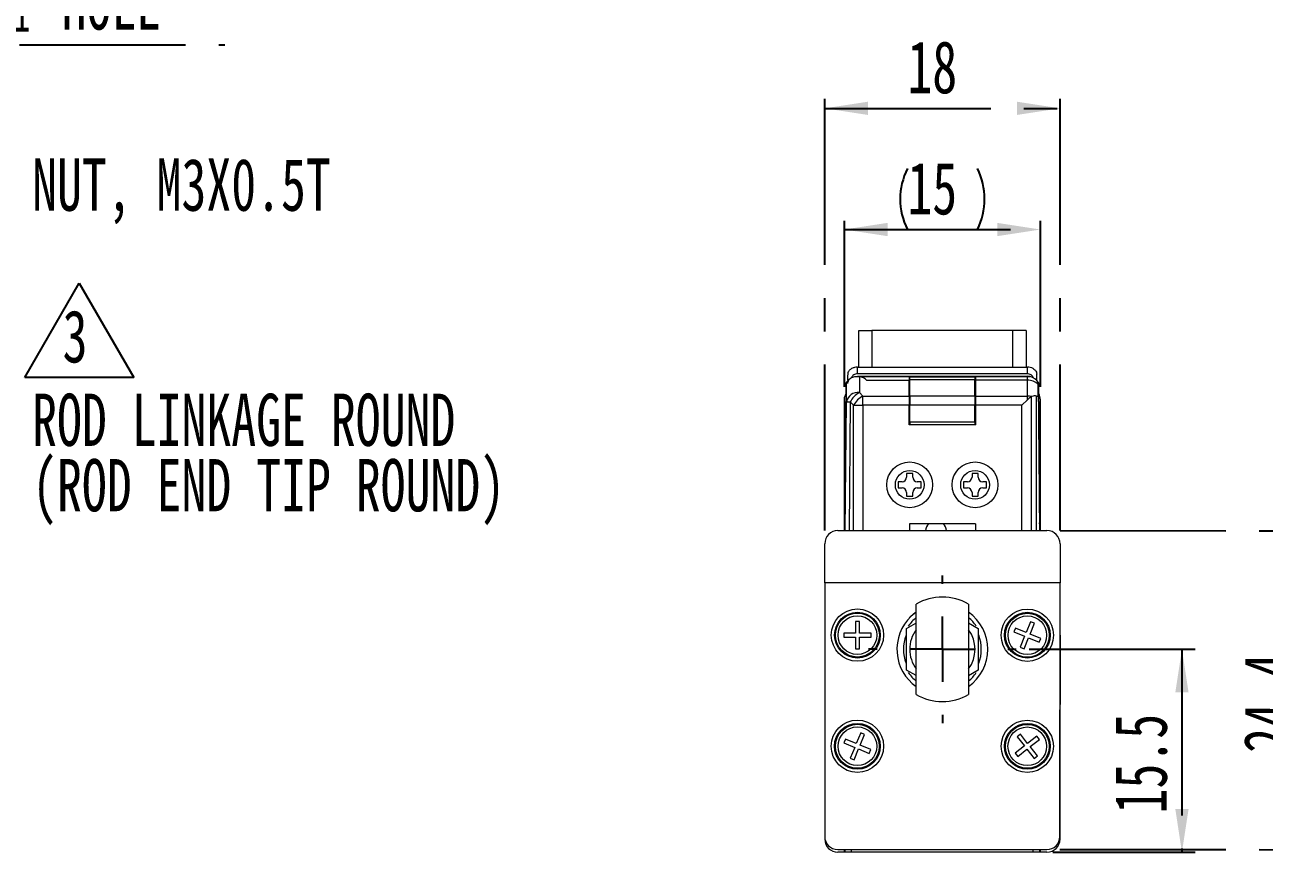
# Model space of a CAD drawing. Header units: millimetres. Extents: x 5 to 415, y 5 to 292.
# Drawn here: x 252.8 to 347.6, y 168.6 to 231.9 of the extents above; entities that cross this region are included whole.
import ezdxf

# ---------------------------------------------------------------- set-up
doc = ezdxf.new("R2010")
doc.units = ezdxf.units.MM
doc.linetypes.add('CENTERX2', pattern=[20.32, 12.7, -2.54, 2.54, -2.54])
doc.layers.add('CENTER_LINE', color=7, linetype='CENTERX2')
doc.styles.add('SLDTEXTSTYLE0', font='TXT', dxfattribs={"width": 0.7})
doc.dimstyles.new('SLDDIMSTYLE0', dxfattribs={"dimtxt": 4, "dimasz": 3.302, "dimexe": 0, "dimexo": 0.0625, "dimgap": 1, "dimtad": 1, "dimrnd": 1e-09, "dimzin": 12, "dimdsep": 46, "dimtxsty": 'SLDTEXTSTYLE0', "dimsah": 1, "dimcen": 0.09, "dimadec": 0, "dimazin": 3, "dimtfac": 1, "dimtofl": 0, "dimtmove": 0, "dimatfit": 3, "dimfxl": 1, "dimfrac": 2, "dimtolj": 1, "dimtzin": 12, "dimarcsym": 0})
doc.dimstyles.new('SLDDIMSTYLE2', dxfattribs={"dimtxt": 4, "dimasz": 3.302, "dimexe": 0, "dimexo": 0.0625, "dimgap": 1, "dimtad": 0, "dimtih": 1, "dimtoh": 1, "dimrnd": 1e-09, "dimzin": 12, "dimdsep": 46, "dimtxsty": 'SLDTEXTSTYLE0', "dimsah": 1, "dimcen": 0, "dimadec": 0, "dimazin": 3, "dimtol": 1, "dimtp": 0.1, "dimtm": 0.1, "dimtfac": 1, "dimtmove": 0, "dimatfit": 3, "dimfxl": 1, "dimfrac": 2, "dimtolj": 1, "dimarcsym": 0})
doc.dimstyles.new('SLDDIMSTYLE4', dxfattribs={"dimtxt": 4, "dimasz": 3.302, "dimexe": 0, "dimexo": 0.0625, "dimgap": 1, "dimtad": 1, "dimdec": 1, "dimrnd": 1e-09, "dimzin": 12, "dimdsep": 46, "dimtxsty": 'SLDTEXTSTYLE0', "dimsah": 1, "dimcen": 0.09, "dimadec": 0, "dimazin": 3, "dimtfac": 1, "dimtdec": 1, "dimtofl": 0, "dimtmove": 0, "dimatfit": 3, "dimfxl": 1, "dimfrac": 2, "dimtolj": 1, "dimtzin": 12, "dimarcsym": 0})

# ---------------------------------------------------------------- blocks, each defined once
blk = doc.blocks.new('SW_NOTE_0_1')
at = {"layer": 'CENTER_LINE', "color": 0}
for p, q in [((-2.892, -0.007), (1.275, 7.209)), ((1.275, 7.209), (5.441, -0.007)), ((5.441, -0.007), (-2.892, -0.007))]:
    blk.add_line(p, q, dxfattribs=at)
at = {"layer": 'CENTER_LINE', "color": 0, "insert": (0, 5.156), "char_height": 4, "attachment_point": 1, "style": 'SLDTEXTSTYLE0'}
blk.add_mtext('3', dxfattribs=at)
blk = doc.blocks.new('_D_18')
at = {"layer": 'CENTER_LINE'}
for p, q in [((218.47, 185.597), (232.05, 230.361)), ((232.05, 230.361), (268.072, 230.361)), ((217.57, 182.63), (218.47, 185.597)), ((217.57, 182.63), (215.726, 176.554))]:
    blk.add_line(p, q, dxfattribs=at)
for points in [[(218.47, 185.597), (219.915, 188.609), (218.942, 188.904)], [(217.57, 182.63), (216.125, 179.618), (217.097, 179.323)]]:
    blk.add_solid(points, dxfattribs=at)
at = {"layer": 'CENTER_LINE', "attachment_point": 1, "style": 'SLDTEXTSTYLE0'}
for s, insert, char_height in [('%%c', (233.638, 235.517), 4), ('3.1', (238.066, 235.517), 4), ('HOLE', (255.583, 235.517), 4), ('±0.1', (246.527, 234.168), 2.8)]:
    blk.add_mtext(s, dxfattribs=dict(at, insert=insert, char_height=char_height))
blk = doc.blocks.new('_D_19')
at = {"layer": 'CENTER_LINE'}
for p, q in [((315.478, 204.196), (315.478, 217.227)), ((330.478, 204.196), (330.478, 217.227)), ((315.478, 216.227), (330.478, 216.227))]:
    blk.add_line(p, q, dxfattribs=at)
for centre, start, end in [((324.961, 218.557), 153.43495, 206.56505), ((320.994, 218.557), 333.43495, 26.56505)]:
    blk.add_arc(centre, 5.211, start, end, dxfattribs=at)
for points in [[(315.478, 216.227), (318.78, 215.719), (318.78, 216.735)], [(330.478, 216.227), (327.176, 216.735), (327.176, 215.719)]]:
    blk.add_solid(points, dxfattribs=at)
at = {"layer": 'CENTER_LINE', "insert": (320.3, 221.383), "char_height": 4, "attachment_point": 1, "style": 'SLDTEXTSTYLE0'}
blk.add_mtext('15', dxfattribs=at)
blk = doc.blocks.new('_D_20')
at = {"layer": 'CENTER_LINE'}
for p, q in [((331.978, 193.193), (352.198, 193.186)), ((351.198, 193.187), (351.189, 168.786)), ((331.972, 168.793), (352.189, 168.786))]:
    blk.add_line(p, q, dxfattribs=at)
for points in [[(351.198, 193.187), (350.689, 189.885), (351.705, 189.884)], [(351.189, 168.786), (351.699, 172.088), (350.683, 172.088)]]:
    blk.add_solid(points, dxfattribs=at)
at = {"layer": 'CENTER_LINE', "insert": (346.036, 176.194), "char_height": 4, "attachment_point": 1, "rotation": 89.98051, "style": 'SLDTEXTSTYLE0'}
blk.add_mtext('24.4', dxfattribs=at)
blk = doc.blocks.new('_D_21')
at = {"layer": 'CENTER_LINE'}
for p, q in [((313.978, 193.194), (313.978, 226.497)), ((331.978, 193.194), (331.978, 226.497)), ((313.978, 225.497), (331.978, 225.497))]:
    blk.add_line(p, q, dxfattribs=at)
for points in [[(313.978, 225.497), (317.28, 224.989), (317.28, 226.005)], [(331.978, 225.497), (328.676, 226.005), (328.676, 224.989)]]:
    blk.add_solid(points, dxfattribs=at)
at = {"layer": 'CENTER_LINE', "insert": (320.3, 230.653), "char_height": 4, "attachment_point": 1, "style": 'SLDTEXTSTYLE0'}
blk.add_mtext('18', dxfattribs=at)
blk = doc.blocks.new('_D_22')
at = {"layer": 'CENTER_LINE'}
for p, q in [((329.618, 184.114), (342.308, 184.114)), ((341.308, 184.114), (341.308, 168.594)), ((331.428, 168.594), (342.308, 168.594))]:
    blk.add_line(p, q, dxfattribs=at)
for points in [[(341.308, 184.114), (340.8, 180.812), (341.816, 180.812)], [(341.308, 168.594), (341.816, 171.896), (340.8, 171.896)]]:
    blk.add_solid(points, dxfattribs=at)
at = {"layer": 'CENTER_LINE', "insert": (336.151, 171.559), "char_height": 4, "attachment_point": 1, "rotation": 90, "style": 'SLDTEXTSTYLE0'}
blk.add_mtext('15.5', dxfattribs=at)
blk = doc.blocks.new('SW_CENTERMARKSYMBOL_5')
at = {"layer": 'CENTER_LINE', "color": 0}
for p, q in [((0, 5), (0, 5.641)), ((0, 0), (0, 2.5)), ((-5, 0), (-5.641, 0)), ((0, 0), (-2.5, 0)), ((0, 0), (0, -2.5)), ((0, 0), (2.5, 0)), ((5, 0), (5.641, 0)), ((0, -5), (0, -5.641))]:
    blk.add_line(p, q, dxfattribs=at)
blk = doc.blocks.new('SW_NOTE_0_11')
at = {"layer": 'CENTER_LINE', "color": 0, "insert": (0.563, 2.384), "char_height": 4, "attachment_point": 1, "style": 'SLDTEXTSTYLE0'}
blk.add_mtext('NUT, M3X0.5T', dxfattribs=at)
blk = doc.blocks.new('SW_NOTE_0_12')
at = {"layer": 'CENTER_LINE', "color": 0, "char_height": 4, "attachment_point": 1, "style": 'SLDTEXTSTYLE0'}
for s, insert in [('ROD LINKAGE ROUND', (0.563, 2.343)), ('(ROD END TIP ROUND)', (0.563, -2.657))]:
    blk.add_mtext(s, dxfattribs=dict(at, insert=insert))

msp = doc.modelspace()

# ---------------------------------------------------------------- linework, layer by layer
at = {"color": 7, "linetype": 'Continuous', "lineweight": 18}
for p, q in [((316.578, 205.696), (316.578, 208.496)), ((328.378, 208.496), (317.578, 208.496)), ((329.378, 208.496), (329.378, 205.696)), ((316.478, 205.196), (316.478, 205.696)), ((316.478, 205.696), (329.478, 205.696)), ((329.478, 205.196), (316.478, 205.196)), ((316.478, 204.996), (329.478, 204.996)), ((316.478, 204.996), (320.428, 204.996)), ((316.631, 204.984), (316.631, 203.749)), ((316.698, 204.971), (320.428, 204.971)), ((320.428, 204.971), (320.428, 204.996)), ((320.428, 204.971), (320.428, 204.678)), ((320.5, 204.996), (320.478, 204.952)), ((320.478, 204.396), (320.478, 204.952)), ((320.478, 204.952), (320.482, 204.944)), ((325.474, 204.944), (320.482, 204.944)), ((320.5, 204.996), (325.456, 204.996)), ((325.456, 204.996), (325.478, 204.952)), ((325.478, 204.952), (325.474, 204.944)), ((325.478, 204.952), (325.478, 204.396)), ((325.528, 204.996), (329.478, 204.996)), ((325.528, 204.97), (325.528, 204.996)), ((329.478, 204.97), (325.528, 204.97)), ((325.528, 204.703), (325.528, 204.97)), ((329.478, 205.196), (329.478, 205.696)), ((329.478, 204.703), (329.478, 204.97)), ((315.513, 193.194), (315.611, 204.495)), ((315.631, 203.051), (315.631, 204.528)), ((320.428, 204.678), (317.209, 204.678)), ((320.428, 203.489), (320.428, 204.678)), ((320.478, 204.44), (320.428, 204.44)), ((320.478, 204.396), (320.428, 204.396)), ((320.478, 202.588), (320.478, 204.396)), ((320.497, 203.489), (320.486, 204.739)), ((325.47, 204.739), (320.486, 204.739)), ((325.459, 203.489), (325.47, 204.739)), ((325.478, 204.44), (325.528, 204.44)), ((325.478, 202.588), (325.478, 204.396)), ((325.478, 204.396), (325.528, 204.396)), ((329.478, 204.703), (325.528, 204.703)), ((325.528, 203.489), (325.528, 204.703)), ((329.478, 203.489), (329.478, 204.703)), ((330.207, 204.68), (330.207, 204.696)), ((330.318, 203.421), (330.318, 204.38)), ((330.344, 204.495), (330.443, 193.194)), ((315.478, 193.194), (315.478, 203.196)), ((316.185, 202.782), (315.924, 203.042)), ((316.631, 203.749), (316.892, 203.489)), ((316.892, 202.782), (316.892, 203.489)), ((316.892, 203.489), (320.428, 203.489)), ((320.428, 203.489), (320.428, 202.782)), ((325.459, 203.489), (320.497, 203.489)), ((325.528, 203.489), (329.478, 203.489)), ((325.528, 202.782), (325.528, 203.489)), ((329.064, 202.782), (329.478, 203.196)), ((329.478, 203.196), (329.478, 203.489)), ((330.478, 193.194), (330.478, 203.196)), ((316.185, 202.782), (316.892, 202.782)), ((320.428, 202.782), (316.892, 202.782)), ((320.428, 201.296), (320.428, 202.782)), ((320.478, 202.588), (320.428, 202.588)), ((320.483, 201.996), (320.478, 202.588)), ((325.456, 202.782), (320.499, 202.782)), ((320.499, 201.496), (320.499, 202.782)), ((325.456, 201.496), (325.456, 202.782)), ((325.473, 201.996), (325.478, 202.588)), ((325.478, 202.588), (325.528, 202.588)), ((329.064, 202.782), (325.528, 202.782)), ((325.528, 201.296), (325.528, 202.782)), ((320.486, 201.996), (320.428, 201.996)), ((320.486, 201.496), (320.428, 201.496)), ((325.528, 201.296), (320.428, 201.296)), ((320.481, 201.496), (320.481, 201.296)), ((320.486, 201.496), (320.486, 201.996)), ((320.49, 201.496), (320.49, 201.296)), ((320.499, 201.496), (320.49, 201.496)), ((325.456, 201.496), (320.499, 201.496)), ((325.456, 201.496), (325.466, 201.496)), ((325.466, 201.496), (325.466, 201.296)), ((325.469, 201.496), (325.469, 201.996)), ((325.469, 201.996), (325.528, 201.996)), ((325.469, 201.496), (325.528, 201.496)), ((325.474, 201.496), (325.474, 201.296)), ((320.711, 197.571), (320.244, 197.571)), ((320.244, 197.571), (320.244, 197.279)), ((320.711, 197.279), (320.711, 197.571)), ((325.711, 197.571), (325.244, 197.571)), ((325.244, 197.571), (325.244, 197.279)), ((325.711, 197.279), (325.711, 197.571)), ((319.894, 196.929), (319.603, 196.929)), ((319.603, 196.929), (319.603, 196.462)), ((319.603, 196.462), (319.894, 196.462)), ((321.353, 196.929), (321.061, 196.929)), ((321.061, 196.462), (321.353, 196.462)), ((321.353, 196.462), (321.353, 196.929)), ((324.603, 196.929), (324.603, 196.462)), ((324.894, 196.929), (324.603, 196.929)), ((324.603, 196.462), (324.894, 196.462)), ((326.353, 196.929), (326.061, 196.929)), ((326.061, 196.462), (326.353, 196.462)), ((326.353, 196.462), (326.353, 196.929)), ((320.244, 196.112), (320.244, 195.821)), ((320.244, 195.821), (320.711, 195.821)), ((320.711, 195.821), (320.711, 196.112)), ((325.244, 196.112), (325.244, 195.821)), ((325.244, 195.821), (325.711, 195.821)), ((325.711, 195.821), (325.711, 196.112)), ((325.503, 193.721), (320.453, 193.721)), ((320.453, 193.721), (320.453, 193.194)), ((325.503, 193.721), (325.503, 193.194)), ((314.978, 193.194), (330.978, 193.194)), ((313.978, 189.194), (313.978, 192.194)), ((331.978, 192.194), (331.978, 189.194)), ((313.979, 189.199), (313.972, 169.799)), ((313.979, 189.194), (313.978, 189.194)), ((313.978, 189.194), (313.978, 185.196)), ((331.979, 189.193), (313.979, 189.199)), ((331.978, 189.194), (329.478, 189.194)), ((331.972, 169.793), (331.979, 189.193)), ((331.978, 189.194), (331.978, 189.193)), ((320.978, 186.961), (320.563, 186.619)), ((320.978, 180.649), (320.978, 187.578)), ((324.978, 187.578), (324.978, 184.114)), ((316.32, 186.248), (316.32, 185.355)), ((316.635, 186.248), (316.32, 186.248)), ((316.635, 185.355), (316.635, 186.248)), ((320.228, 185.701), (320.955, 186.121)), ((324.976, 186.135), (325.728, 185.701)), ((329.725, 186.226), (329.391, 185.399)), ((329.683, 185.28), (330.017, 186.108)), ((330.017, 186.108), (329.725, 186.226)), ((315.428, 185.355), (315.428, 185.04)), ((316.32, 185.355), (315.428, 185.355)), ((315.428, 185.04), (316.32, 185.04)), ((316.32, 185.04), (316.32, 184.148)), ((317.528, 185.355), (316.635, 185.355)), ((316.635, 185.04), (317.528, 185.04)), ((316.635, 184.148), (316.635, 185.04)), ((317.528, 185.04), (317.528, 185.355)), ((328.563, 185.733), (328.445, 185.441)), ((328.445, 185.441), (329.273, 185.107)), ((329.391, 185.399), (328.563, 185.733)), ((329.273, 185.107), (328.938, 184.279)), ((329.23, 184.161), (329.565, 184.988)), ((329.565, 184.988), (330.392, 184.654)), ((330.51, 184.946), (329.683, 185.28)), ((330.392, 184.654), (330.51, 184.946)), ((331.978, 185.193), (331.978, 179.894)), ((316.32, 184.148), (316.635, 184.148)), ((324.978, 184.114), (324.978, 180.649)), ((328.938, 184.279), (329.23, 184.161)), ((319.661, 182.994), (319.683, 182.994)), ((320.96, 182.103), (320.228, 182.526)), ((325.728, 182.526), (324.978, 182.093)), ((326.273, 182.994), (326.293, 182.994)), ((331.976, 179.894), (331.978, 179.894)), ((331.978, 169.594), (331.978, 179.894)), ((316.73, 177.729), (316.389, 176.904)), ((316.681, 176.783), (317.021, 177.608)), ((317.021, 177.608), (316.73, 177.729)), ((328.949, 177.616), (328.702, 177.421)), ((328.702, 177.421), (329.254, 176.72)), ((329.501, 176.915), (328.949, 177.616)), ((330.202, 177.467), (329.501, 176.915)), ((330.397, 177.219), (330.202, 177.467)), ((315.565, 177.244), (315.444, 176.953)), ((315.444, 176.953), (316.269, 176.613)), ((316.389, 176.904), (315.565, 177.244)), ((316.269, 176.613), (315.928, 175.788)), ((316.219, 175.667), (316.56, 176.492)), ((316.56, 176.492), (317.385, 176.151)), ((317.505, 176.443), (316.681, 176.783)), ((317.385, 176.151), (317.505, 176.443)), ((329.254, 176.72), (328.552, 176.168)), ((328.747, 175.92), (329.448, 176.472)), ((329.448, 176.472), (330.001, 175.771)), ((329.696, 176.667), (330.397, 177.219)), ((330.248, 175.966), (329.696, 176.667)), ((315.928, 175.788), (316.219, 175.667)), ((328.552, 176.168), (328.747, 175.92)), ((330.001, 175.771), (330.248, 175.966)), ((313.978, 169.696), (313.978, 169.594)), ((314.972, 168.798), (330.972, 168.793)), ((315.478, 168.594), (314.978, 168.594)), ((315.478, 168.594), (315.478, 168.798)), ((315.528, 168.594), (315.478, 168.594)), ((315.528, 168.594), (315.528, 168.798)), ((316.028, 168.594), (315.528, 168.594)), ((329.928, 168.594), (316.028, 168.594)), ((330.428, 168.594), (329.928, 168.594)), ((330.428, 168.594), (330.428, 168.793)), ((330.478, 168.594), (330.428, 168.594)), ((330.478, 168.594), (330.478, 168.793)), ((330.978, 168.594), (330.478, 168.594))]:
    msp.add_line(p, q, dxfattribs=at)
at = {"color": 8, "linetype": 'Continuous', "lineweight": 18}
for p, q in [((317.578, 208.496), (317.578, 205.696)), ((328.378, 205.696), (328.378, 208.496)), ((330.192, 204.696), (330.207, 204.696)), ((315.545, 193.194), (315.631, 203.051)), ((315.924, 203.042), (315.837, 193.194)), ((329.771, 203.425), (329.771, 193.194)), ((330.185, 193.194), (330.185, 203.489)), ((316.185, 193.194), (316.185, 202.782)), ((316.892, 202.782), (316.892, 193.194)), ((329.064, 193.194), (329.064, 202.782)), ((316.028, 168.594), (316.028, 168.798)), ((329.928, 168.594), (329.928, 168.793))]:
    msp.add_line(p, q, dxfattribs=at)
at = {"color": 7, "linetype": 'Continuous', "lineweight": 18, "flags": 128}
msp.add_lwpolyline([(320.465, 186.55), (320.768, 186.828), (320.978, 186.986)], dxfattribs=at)
at = {"color": 7, "linetype": 'Continuous', "lineweight": 18}
for centre, radius in [((320.478, 196.696), 1.75), ((325.478, 196.696), 1.75), ((320.478, 196.696), 1.1), ((325.478, 196.696), 1.1), ((316.478, 185.198), 2), ((316.478, 185.198), 1.75), ((316.478, 185.198), 1.678), ((329.478, 185.194), 2), ((329.478, 185.194), 1.75), ((329.478, 185.194), 1.678), ((316.478, 185.198), 1.479), ((329.478, 185.194), 1.479), ((316.475, 176.698), 2), ((316.475, 176.698), 1.75), ((316.475, 176.698), 1.678), ((329.475, 176.694), 2), ((329.475, 176.694), 1.75), ((329.475, 176.694), 1.678), ((316.475, 176.698), 1.479), ((329.475, 176.694), 1.479)]:
    msp.add_circle(centre, radius, dxfattribs=at)
for centre, radius, start, end in [((316.478, 203.996), 1, 43.04269, 81.16753), ((329.478, 204.696), 1, 63.69863, 90), ((329.478, 203.996), 1, 82.48354, 90), ((329.478, 203.996), 1, 77.34027, 90), ((329.478, 203.996), 1, 32.66721, 77.34027), ((316.478, 203.996), 1, 147.81989, 150.05281), ((329.519, 203.558), 1.146, 45.82364, 92.07245), ((329.478, 203.996), 1, 29.94719, 32.66721), ((316.508, 202.86), 0.897, 82.12722, 167.73628), ((315.931, 208.176), 5.133, 266.658, 269.92808), ((317.384, 202.29), 1.642, 117.27378, 152.72622), ((317.644, 202.029), 1.642, 117.27378, 152.72622), ((329.48, 202.11), 1.378, 76.08614, 90.07918), ((330.004, 203.063), 0.43, 116.60592, 122.80643), ((329.478, 203.196), 1, 0, 29.12304), ((319.894, 197.279), 0.35, 270, 0), ((321.061, 197.279), 0.35, 180, 270), ((324.894, 197.279), 0.35, 270, 0), ((326.061, 197.279), 0.35, 180, 270), ((319.894, 196.112), 0.35, 0, 90), ((321.061, 196.112), 0.35, 90, 180), ((324.894, 196.112), 0.35, 0, 90), ((326.061, 196.112), 0.35, 90, 180), ((322.482, 193.14), 0.8, 133.44276, 176.15994), ((322.482, 193.14), 0.8, 3.84006, 46.55724), ((314.978, 192.194), 1, 90, 180), ((330.978, 192.194), 1, 0, 90), ((322.978, 184.114), 4, 60, 120), ((322.978, 184.114), 3.48, 305.07951, 54.92049), ((322.978, 184.114), 3.48, 133.94643, 234.92049), ((322.972, 184.114), 3.15, 129.27262, 145.62874), ((322.972, 184.114), 3.15, 34.37126, 50.44414), ((322.978, 184.114), 2.98, 158.83767, 201.13718), ((322.978, 184.114), 2.5, 143.1301, 180), ((322.978, 184.114), 2.5, 323.1301, 36.8699), ((322.978, 184.114), 2.98, 338.91674, 21.06022), ((322.978, 184.114), 2.5, 180, 216.8699), ((322.972, 184.114), 3.15, 214.37126, 230.72738), ((322.972, 184.114), 3.15, 309.55586, 325.62874), ((322.978, 184.114), 4, 240, 270), ((322.978, 184.114), 4, 270, 300), ((314.972, 169.798), 1, 179.98051, 269.98051), ((330.972, 169.793), 1, 269.98051, 359.98051), ((314.978, 169.594), 1, 180, 270), ((330.978, 169.594), 1, 270, 0)]:
    msp.add_arc(centre, radius, start, end, dxfattribs=at)
for centre, major_axis, ratio, start_param, end_param in [((329.478, 201.782), (0.707, 1.707), 0.414214, 0, 0.445561), ((329.478, 203.196), (1, 0), 0.414214, 0.573826, 0.785398), ((329.478, 300.199), (-1, 114.593), 0.000076, 2.576493, 2.77517), ((330.434, 191.696), (-0.018, 2.1), 0.008727, 5.503613, 7.046704)]:
    msp.add_ellipse(centre, major_axis=major_axis, ratio=ratio, start_param=start_param, end_param=end_param, dxfattribs=at)
for points in [[(316.578, 208.496), (316.593, 208.496), (316.623, 208.496), (316.854, 208.496), (317.185, 208.496), (317.447, 208.496), (317.578, 208.496)], [(329.378, 208.496), (329.363, 208.496), (329.333, 208.496), (329.101, 208.496), (328.771, 208.496), (328.509, 208.496), (328.378, 208.496)], [(315.744, 204.446), (315.748, 204.491), (315.757, 204.58), (315.813, 204.702), (315.897, 204.808), (315.972, 204.856), (316.01, 204.88)]]:
    msp.add_open_spline(points, degree=3, dxfattribs=at)
for points, knots in [([(315.631, 204.528), (315.635, 204.535), (315.643, 204.548), (315.725, 204.663), (315.884, 204.814), (316.127, 204.947), (316.391, 205.007), (316.566, 204.99), (316.631, 204.984)], [0, 0, 0, 0, 0.154072, 0.309207, 0.488335, 0.671502, 0.878231, 1, 1, 1, 1]), ([(315.748, 204.696), (315.75, 204.773), (315.752, 204.933), (315.755, 205.077), (315.756, 205.153)], [0, 0, 0, 0, 0.479315, 1, 1, 1, 1]), ([(315.756, 205.153), (315.761, 205.199), (315.769, 205.288), (315.829, 205.415), (315.917, 205.522), (315.996, 205.569), (316.035, 205.592)], [0, 0, 0, 0, 0.268398, 0.522178, 0.764747, 1, 1, 1, 1]), ([(316.478, 205.196), (316.428, 205.192), (316.328, 205.183), (316.193, 205.115), (316.08, 205.014), (316.035, 204.925), (316.012, 204.88)], [0, 0, 0, 0, 0.249883, 0.499844, 0.749883, 1, 1, 1, 1]), ([(316.478, 205.696), (316.401, 205.691), (316.247, 205.682), (316.105, 205.622), (316.035, 205.592)], [0, 0, 0, 0, 0.500008, 1, 1, 1, 1]), ([(320.486, 204.739), (320.485, 204.803), (320.484, 204.919), (320.482, 204.936), (320.482, 204.944)], [0, 0, 0, 0, 0.557681, 1, 1, 1, 1]), ([(325.474, 204.944), (325.473, 204.932), (325.471, 204.91), (325.47, 204.791), (325.47, 204.739)], [0, 0, 0, 0, 0.557682, 1, 1, 1, 1]), ([(329.943, 204.88), (329.921, 204.925), (329.876, 205.014), (329.763, 205.115), (329.627, 205.183), (329.528, 205.192), (329.478, 205.196)], [0, 0, 0, 0, 0.250117, 0.500156, 0.750117, 1, 1, 1, 1]), ([(329.697, 204.971), (329.695, 204.971), (329.692, 204.971), (329.657, 204.97), (329.604, 204.97), (329.54, 204.97), (329.497, 204.97), (329.478, 204.97)], [0, 0, 0, 0, 0.209529, 0.419059, 0.628588, 0.838117, 1, 1, 1, 1]), ([(329.921, 205.592), (329.965, 205.565), (330.053, 205.511), (330.145, 205.385), (330.192, 205.261), (330.197, 205.183), (330.199, 205.153)], [0, 0, 0, 0, 0.2705008, 0.5406399, 0.8204463, 1, 1, 1, 1]), ([(330.207, 204.696), (330.206, 204.768), (330.203, 204.928), (330.201, 205.073), (330.199, 205.153)], [0, 0, 0, 0, 0.4520547, 1, 1, 1, 1]), ([(330.32, 204.536), (330.319, 204.534), (330.319, 204.531), (330.318, 204.493), (330.318, 204.436), (330.318, 204.387), (330.318, 204.38)], [0, 0, 0, 0, 0.238751, 0.502449, 0.923769, 1, 1, 1, 1]), ([(315.478, 203.196), (315.483, 203.284), (315.494, 203.453), (315.569, 203.604), (315.604, 203.677)], [0, 0, 0, 0, 0.522752, 1, 1, 1, 1]), ([(320.497, 203.489), (320.498, 203.373), (320.499, 203.164), (320.499, 202.899), (320.499, 202.782)], [0, 0, 0, 0, 0.557568, 1, 1, 1, 1]), ([(325.459, 203.489), (325.458, 203.373), (325.456, 203.164), (325.456, 202.899), (325.456, 202.782)], [0, 0, 0, 0, 0.557568, 1, 1, 1, 1]), ([(329.771, 203.425), (329.696, 203.375), (329.598, 203.31), (329.501, 203.218), (329.478, 203.196)], [0, 0, 0, 0, 0.765617, 1, 1, 1, 1]), ([(320.228, 182.526), (320.228, 182.66), (320.228, 183.249), (320.228, 184.314), (320.228, 185.236), (320.228, 185.701)], [0, 0, 0, 0, 0.126972, 0.560077, 1, 1, 1, 1]), ([(325.728, 185.701), (325.728, 185.243), (325.728, 184.321), (325.728, 183.256), (325.728, 182.66), (325.728, 182.526)], [0, 0, 0, 0, 0.433314, 0.873028, 1, 1, 1, 1])]:
    msp.add_open_spline(points, degree=3, knots=knots, dxfattribs=at)

# ---------------------------------------------------------------- block references
at = {"layer": 'CENTER_LINE'}
for name, p in [('SW_NOTE_0_11', (252.763, 219.276)), ('SW_NOTE_0_1', (255.66, 204.902)), ('SW_NOTE_0_12', (252.764, 201.327)), ('SW_CENTERMARKSYMBOL_5', (322.978, 184.114))]:
    msp.add_blockref(name, p, dxfattribs=at)

# ---------------------------------------------------------------- dimensions: what is measured, and where the dimension line sits
dim = msp.add_diameter_dim_2p(p1=(218.47, 185.597), p2=(217.57, 182.63), text='<> HOLE', dimstyle='SLDDIMSTYLE2', dxfattribs=at)
dim.commit()
dim.dimension.update_dxf_attribs({"geometry": '_D_18', "text_midpoint": (250.855, 233.191), "dimtype": 163})
dim = msp.add_linear_dim(base=(331.978, 225.497), p1=(313.978, 192.194), p2=(331.978, 192.194), dimstyle='SLDDIMSTYLE0', dxfattribs=at)
dim.commit()
dim.dimension.update_dxf_attribs({"geometry": '_D_21', "text_midpoint": (322.978, 225.497), "dimtype": 160})
dim = msp.add_linear_dim(base=(330.478, 216.227), p1=(315.478, 203.196), p2=(330.478, 203.196), text='(<>)', dimstyle='SLDDIMSTYLE0', dxfattribs=at)
dim.commit()
dim.dimension.update_dxf_attribs({"geometry": '_D_19', "text_midpoint": (322.978, 216.227), "dimtype": 160})
for base, p1, p2, angle, dimstyle, picture, middle in [((351.189, 168.786), (330.978, 193.194), (330.972, 168.793), 89.98051, 'SLDDIMSTYLE0', '_D_20', (351.194, 180.986)), ((341.308, 168.594), (328.618, 184.114), (330.428, 168.594), 90, 'SLDDIMSTYLE4', '_D_22', (341.308, 176.354))]:
    dim = msp.add_linear_dim(base=base, p1=p1, p2=p2, angle=angle, dimstyle=dimstyle, dxfattribs=at)
    dim.commit()
    dim.dimension.update_dxf_attribs({"geometry": picture, "text_midpoint": middle, "dimtype": 160})

doc.saveas('drawing.dxf')
